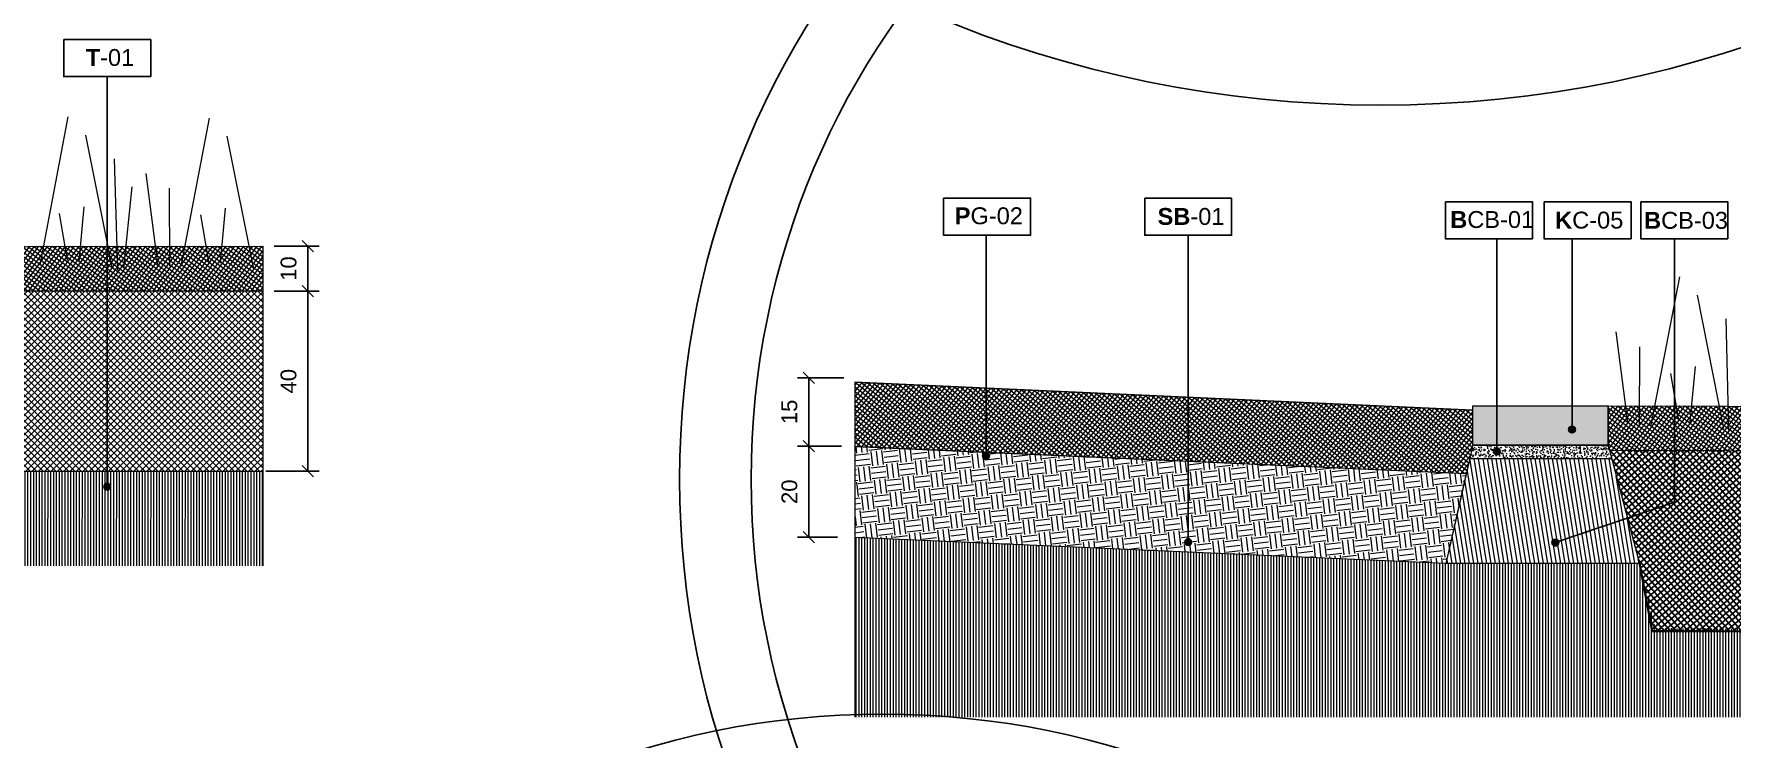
# Model space of a CAD drawing. Header units: metres. Extents: x -325 to 301, y -147 to 149.
# Drawn here: x 35.894 to 39.66, y 84.326 to 85.889 of the extents above; entities that cross this region are included whole.
import ezdxf

# ---------------------------------------------------------------- set-up
doc = ezdxf.new("R2010")
doc.units = ezdxf.units.M
doc.linetypes.add('ACAD_ISO03W100', pattern=[30, 12, -18])
doc.layers.get('Defpoints').update_dxf_attribs({"lineweight": 13})
for name, color, linetype, plot in [('-AUX-QAD', 5, 'Continuous', False), ('-AUX_MON', 3, 'Continuous', False), ('-AUX_RIM', 2, 'Continuous', False)]:
    doc.layers.add(name, color=color, linetype=linetype, plot=plot)
doc.layers.add('0-TX-1_25', color=7, linetype='Continuous', true_color=0x3f4f7f)
doc.layers.add('3-TR-paviment fort', color=7, linetype='Continuous', true_color=0xd1d1d1)
for name, color, linetype in [('02-L-Geotextile', 32, 'Continuous'), ('A-KEYPLAN_HATCH', 7, 'Continuous'), ('A_TEXT_2', 7, 'Continuous'), ('EIT_3 TR terra vegetal', 45, 'Continuous')]:
    doc.layers.add(name, color=color, linetype=linetype)
for name, color, linetype, lineweight, true_color in [('03-TR-Paviment_02_Sealed Gravel', 7, 'Continuous', 5, 0xd4be8c), ('03-TR-Paviment_04_Dry Meadow', 7, 'Continuous', 5, 0xd8dd88), ('3-TR tot_u', 7, 'Continuous', 5, 0x787878)]:
    doc.layers.add(name, color=color, linetype=linetype, lineweight=lineweight, true_color=true_color)
for name, color, linetype, lineweight in [('1-CM', 7, 'Continuous', 0), ('2-L-secció', 1, 'Continuous', 0), ('3-TR Formigó', 252, 'Continuous', 0), ('3-TR Seleccionat', 44, 'Continuous', 0), ('3-TR Tot-u', 37, 'Continuous', 0), ('3-TR-recebo', 252, 'Continuous', 0)]:
    doc.layers.add(name, color=color, linetype=linetype, lineweight=lineweight)
doc.styles.get("Standard").update_dxf_attribs({"font": 'arial.ttf'})
doc.dimstyles.new('ISO-25', dxfattribs={"dimtxt": 0.1, "dimasz": 0.1, "dimexe": 0.1, "dimexo": 0.1, "dimgap": 0.1, "dimtad": 1, "dimdec": 0, "dimlfac": 100, "dimzin": 9, "dimtxsty": 'Standard', "dimblk": 'OBLIQUE', "dimcen": 0.1, "dimadec": 0, "dimazin": 0, "dimtfac": 1, "dimtdec": 0, "dimtmove": 0, "dimatfit": 3, "dimldrblk": 'OBLIQUE', "dimfxl": 1, "dimarcsym": 0})

# ---------------------------------------------------------------- blocks, each defined once
blk = doc.blocks.new('hatch keyplan 2')
at = {"layer": 'A-KEYPLAN_HATCH'}
blk.add_lwpolyline([(0, 0.00548), (0.01287, 0.00548), (0.01287, 0), (0, 0)], close=True, dxfattribs=at)
blk = doc.blocks.new('hatch keyplan')
at = {"layer": 'A-KEYPLAN_HATCH'}
blk.add_blockref('hatch keyplan 2', (1.43058, 0.85215), dxfattribs=at)
blk = doc.blocks.new('T-01')
at = {"layer": 'A-KEYPLAN_HATCH'}
blk.add_blockref('hatch keyplan', (-1.43058, -0.85215), dxfattribs=at)
at = {"layer": 'A_TEXT_2', "insert": (-0.0008, 0.00408), "char_height": 0.0025, "attachment_point": 1}
blk.add_mtext_dynamic_manual_height_columns('\\pi0.00405;{\\fArial|b1|i0|c0|p34;T}-01', width=0.0145619, gutter_width=0.015, heights=[0], dxfattribs=at)
blk = doc.blocks.new('_Oblique')
at = {"color": 0, "lineweight": -2}
blk.add_line((-0.5, -0.5), (0.5, 0.5), dxfattribs=at)
blk = doc.blocks.new('*D986')
at = {"layer": '0-TX-1_25', "color": 0, "lineweight": -2, "transparency": 16777216}
for p, q in [((36.4274, 85.4182), (36.5271, 85.4182)), ((36.5021, 85.4182), (36.5021, 85.3182)), ((36.4274, 85.3182), (36.5271, 85.3182))]:
    blk.add_line(p, q, dxfattribs=at)
at = {"layer": 'Defpoints', "color": 0, "transparency": 16777216}
for p in [(36.4024, 85.4182), (36.4024, 85.3182), (36.5021, 85.3182)]:
    blk.add_point(p, dxfattribs=at)
at = {"layer": '0-TX-1_25', "color": 0, "lineweight": -2, "transparency": 16777216, "xscale": 0.025, "yscale": 0.025, "zscale": 0.025}
for p, rotation in [((36.5021, 85.4182), 90), ((36.5021, 85.3182), 270)]:
    blk.add_blockref('_Oblique', p, dxfattribs=dict(at, rotation=rotation))
at = {"layer": '0-TX-1_25', "color": 0, "transparency": 16777216, "insert": (36.4592, 85.3682), "char_height": 0.035, "attachment_point": 5, "rotation": 90}
blk.add_mtext('10', dxfattribs=at)
blk = doc.blocks.new('*D987')
at = {"layer": '0-TX-1_25', "color": 0, "lineweight": -2, "transparency": 16777216}
for p, q in [((36.4274, 85.3182), (36.527, 85.3182)), ((36.502, 85.3182), (36.502, 84.9182)), ((36.4084, 84.9182), (36.527, 84.9182))]:
    blk.add_line(p, q, dxfattribs=at)
at = {"layer": 'Defpoints', "color": 0, "transparency": 16777216}
for p in [(36.4024, 85.3182), (36.3834, 84.9182), (36.502, 84.9182)]:
    blk.add_point(p, dxfattribs=at)
at = {"layer": '0-TX-1_25', "color": 0, "lineweight": -2, "transparency": 16777216, "xscale": 0.025, "yscale": 0.025, "zscale": 0.025}
for p, rotation in [((36.502, 85.3182), 90), ((36.502, 84.9182), 270)]:
    blk.add_blockref('_Oblique', p, dxfattribs=dict(at, rotation=rotation))
at = {"layer": '0-TX-1_25', "color": 0, "transparency": 16777216, "insert": (36.4591, 85.1182), "char_height": 0.035, "attachment_point": 5, "rotation": 90}
blk.add_mtext('40', dxfattribs=at)
blk = doc.blocks.new('POINT')
at = {"layer": '0-TX-1_25'}
h = blk.add_hatch(dxfattribs=at)
h.set_pattern_fill('ANGLE', color=256)
h.set_pattern_definition([(0, (-83.747, -12.726), (0, 6.985), [5.08, -1.905]), (90, (-83.747, -12.726), (-6.985, 4e-16), [5.08, -1.905])])
edge = h.paths.add_edge_path()
edge.add_arc((0, 0), 0.0075, 0, 360)
h = blk.add_hatch(color=256, dxfattribs=at)
h.dxf.hatch_style = 1
edge = h.paths.add_edge_path()
edge.add_arc((0, 0), 0.0075, 0, 360)
blk.add_circle((0, 0), 0.0075, dxfattribs=at)
blk = doc.blocks.new('PG02')
at = {"layer": 'A-KEYPLAN_HATCH'}
blk.add_blockref('hatch keyplan', (-1.42958, -0.85215), dxfattribs=at)
at = {"layer": 'A_TEXT_2', "insert": (0.0002, 0.00412), "char_height": 0.0025, "attachment_point": 1}
blk.add_mtext_dynamic_manual_height_columns('\\pi0.00245,t0.01245;{\\fArial|b1|i0|c0|p34;P}G-02', width=0.0145619, gutter_width=0.015, heights=[0], dxfattribs=at)
blk = doc.blocks.new('SB-01')
at = {"layer": 'A-KEYPLAN_HATCH'}
blk.add_blockref('hatch keyplan', (-1.43058, -0.85215), dxfattribs=at)
at = {"layer": 'A_TEXT_2', "insert": (-0.0008, 0.00403), "char_height": 0.0025, "attachment_point": 1}
blk.add_mtext_dynamic_manual_height_columns('\\pi0.00271;{\\fArial|b1|i0|c0|p34;SB}-01', width=0.0145619, gutter_width=0.015, heights=[0], dxfattribs=at)
blk = doc.blocks.new('B-CB03')
at = {"layer": 'A-KEYPLAN_HATCH'}
blk.add_blockref('hatch keyplan', (-1.43058, -0.85215), dxfattribs=at)
at = {"layer": 'A_TEXT_2', "insert": (-0.0008, 0.00398), "char_height": 0.0025, "attachment_point": 1}
blk.add_mtext_dynamic_manual_height_columns('\\pi0.00128;{\\fArial|b1|i0|c0|p34;B}CB-03', width=0.0145619, gutter_width=0.015, heights=[0], dxfattribs=at)
blk = doc.blocks.new('*D992')
at = {"layer": '0-TX-1_25', "color": 0, "lineweight": -2, "transparency": 16777216}
for p, q in [((37.6912, 85.1259), (37.5886, 85.1259)), ((37.6136, 85.1259), (37.6136, 84.974)), ((37.6848, 84.974), (37.5886, 84.974))]:
    blk.add_line(p, q, dxfattribs=at)
at = {"layer": 'Defpoints', "color": 0, "transparency": 16777216}
for p in [(37.7162, 85.1259), (37.6136, 84.974), (37.7098, 84.974)]:
    blk.add_point(p, dxfattribs=at)
at = {"layer": '0-TX-1_25', "color": 0, "lineweight": -2, "transparency": 16777216, "xscale": 0.025, "yscale": 0.025, "zscale": 0.025}
for p, rotation in [((37.6136, 85.1259), 90), ((37.6136, 84.974), 270)]:
    blk.add_blockref('_Oblique', p, dxfattribs=dict(at, rotation=rotation))
at = {"layer": '0-TX-1_25', "color": 0, "transparency": 16777216, "insert": (37.5707, 85.05), "char_height": 0.035, "attachment_point": 5, "rotation": 90}
blk.add_mtext('15', dxfattribs=at)
blk = doc.blocks.new('*D993')
at = {"layer": '0-TX-1_25', "color": 0, "lineweight": -2, "transparency": 16777216}
for p, q in [((37.6864, 84.9737), (37.5886, 84.9737)), ((37.6136, 84.9737), (37.6136, 84.7718)), ((37.6775, 84.7718), (37.5886, 84.7718))]:
    blk.add_line(p, q, dxfattribs=at)
at = {"layer": 'Defpoints', "color": 0, "transparency": 16777216}
for p in [(37.7114, 84.9737), (37.6136, 84.7718), (37.7025, 84.7718)]:
    blk.add_point(p, dxfattribs=at)
at = {"layer": '0-TX-1_25', "color": 0, "lineweight": -2, "transparency": 16777216, "xscale": 0.025, "yscale": 0.025, "zscale": 0.025}
for p, rotation in [((37.6136, 84.9737), 90), ((37.6136, 84.7718), 270)]:
    blk.add_blockref('_Oblique', p, dxfattribs=dict(at, rotation=rotation))
at = {"layer": '0-TX-1_25', "color": 0, "transparency": 16777216, "insert": (37.5708, 84.8728), "char_height": 0.035, "attachment_point": 5, "rotation": 90}
blk.add_mtext('20', dxfattribs=at)
blk = doc.blocks.new('B-CB01')
at = {"layer": 'A-KEYPLAN_HATCH'}
blk.add_blockref('hatch keyplan', (-1.43058, -0.85215), dxfattribs=at)
at = {"layer": 'A_TEXT_2', "insert": (-0.0008, 0.00411), "char_height": 0.0025, "attachment_point": 1}
blk.add_mtext_dynamic_manual_height_columns('\\pi0.00152;{\\fArial|b1|i0|c0|p34;B}CB-01', width=0.0145619, gutter_width=0.015, heights=[0], dxfattribs=at)
blk = doc.blocks.new('K04')
at = {"layer": 'A-KEYPLAN_HATCH'}
blk.add_blockref('hatch keyplan', (-1.42958, -0.85215), dxfattribs=at)
at = {"layer": 'A_TEXT_2', "insert": (0.0002, 0.00402), "char_height": 0.0025, "attachment_point": 1}
blk.add_mtext_dynamic_manual_height_columns('\\pi0.00244;{\\fArial|b1|i0|c0|p34;K}C-05', width=0.0145619, gutter_width=0.015, heights=[0], dxfattribs=at)
blk = doc.blocks.new('*D1653')
at = {"layer": '0-TX-1_25', "color": 0, "lineweight": -2, "transparency": 16777216}
for p, q in [((24.1636, 85.8758), (24.0669, 85.8758)), ((24.0919, 85.4619), (24.0919, 85.8758)), ((24.1919, 85.4619), (24.0669, 85.4619))]:
    blk.add_line(p, q, dxfattribs=at)
at = {"layer": 'Defpoints', "color": 0, "transparency": 16777216}
for p in [(24.0919, 85.8758), (24.1886, 85.8758), (50.2464, 85.4619)]:
    blk.add_point(p, dxfattribs=at)
at = {"layer": '0-TX-1_25', "color": 0, "lineweight": -2, "transparency": 16777216, "xscale": 0.025, "yscale": 0.025, "zscale": 0.025}
for p, rotation in [((24.0919, 85.8758), 90), ((24.0919, 85.4619), 270)]:
    blk.add_blockref('_Oblique', p, dxfattribs=dict(at, rotation=rotation))
at = {"layer": '0-TX-1_25', "color": 0, "transparency": 16777216, "insert": (24.0493, 85.6688), "char_height": 0.035, "attachment_point": 5, "rotation": 90}
blk.add_mtext('41', dxfattribs=at)

msp = doc.modelspace()

# ---------------------------------------------------------------- hatches: boundary and pattern name
at = {"layer": '03-TR-Paviment_02_Sealed Gravel'}
h = msp.add_hatch(dxfattribs=at)
h.set_pattern_fill('_USER', color=256, scale=0.008, angle=231.6752, style=0, double=1, pattern_type=0)
h.set_pattern_definition([(231.67524389634, (619508.373989, 4571716.29754), (0.00627606804752, -0.004960944452712), []), (321.67524389634, (619508.373989, 4571716.29754), (0.004960944452712, 0.00627606804752), [])])
h.paths.add_polyline_path([(39.0729, 84.9131), (39.0874, 84.9766), (39.0875, 85.054), (37.7176, 85.1159), (37.7162, 84.9735)])
at = {"layer": '3-TR Formigó'}
h = msp.add_hatch(dxfattribs=at)
h.set_pattern_fill('ANSI31', color=256, scale=0.003, angle=234.1752, style=0)
h.set_pattern_definition([(279.175244, (0.367435, -6.7815615), (0.00940313, 0.0015188056), [])])
h.paths.add_polyline_path([(39.0273, 84.7137), (39.4574, 84.7137), (39.3954, 84.9464), (39.0805, 84.9465)])
at = {"layer": '3-TR Seleccionat'}
h = msp.add_hatch(dxfattribs=at)
h.set_pattern_fill('ANSI31', color=256, scale=0.002, angle=225, style=0)
h.set_pattern_definition([(270, (441111.147969, -650751.6482477), (-0.00635, -2e-18), [])])
h.paths.add_polyline_path([(36.4024, 84.9182), (35.0576, 84.9182), (34.993, 85.0682), (33.4024, 85.0682), (33.4024, 84.7082), (36.4024, 84.7082)])
h = msp.add_hatch(dxfattribs=at)
h.set_pattern_fill('ANSI31', color=256, scale=0.002, angle=225, style=0)
h.set_pattern_definition([(270, (-1.225787, -8.2315615), (0.00635, -9e-19), [])])
h.paths.add_polyline_path([(37.7162, 84.7712), (37.7162, 84.3722), (40.7162, 84.3722), (40.7162, 84.56), (39.4922, 84.57), (39.4774, 84.6387), (39.4574, 84.7137), (39.0273, 84.7137)])
at = {"layer": '3-TR Tot-u'}
h = msp.add_hatch(dxfattribs=at)
h.set_pattern_fill('EARTH', color=256, scale=0.005, angle=-83.3248, style=0)
h.set_pattern_definition([(276.675244, (-3.601523, -5.00521), (0.035225437, -0.027844095), [0.03175, -0.03175]), (276.675244, (-3.589697, -5.003825), (0.035225437, -0.027844095), [0.03175, -0.03175]), (276.675244, (-3.57787, -5.00244), (0.035225437, -0.027844095), [0.03175, -0.03175]), (6.675244, (-3.573468, -5.005922), (0.027844095, 0.035225437), [0.03175, -0.03175]), (6.675244, (-3.572084, -5.017747), (0.027844095, 0.035225437), [0.03175, -0.03175]), (6.675244, (-3.5707, -5.029573), (0.027844095, 0.035225437), [0.03175, -0.03175])])
h.paths.add_polyline_path([(37.7162, 84.9735), (37.7162, 84.7712), (39.0272, 84.7133), (39.0729, 84.9131)])
at = {"layer": '3-TR tot_u'}
h = msp.add_hatch(dxfattribs=at)
h.set_pattern_fill('AR-CONC', color=256, scale=9e-05, angle=90.2664)
h.set_pattern_definition([(140.266414, (-44.343909, 62.151149), (0.0013582613, 0.0164031132), [0.0017145, -0.0188595]), (85.266414, (-44.343909, 62.151149), (-0.0171801815, -0.0032518273), [0.0013716, -0.0150876526]), (190.71786, (-44.343795, 62.152515), (-0.0158219194, 0.0131512858), [0.0014571008, -0.016028122]), (136.450614, (-44.34848, 62.151127), (0.003670327, 0.024414444), [0.00257175, -0.02828925]), (186.901972, (-44.348175, 62.153162), (-0.0223674596, 0.021262598), [0.002185652, -0.024042205]), (81.450565, (-44.34848, 62.151127), (-0.0223674596, 0.021262598), [0.002057397, -0.022631376]), (111.266414, (-44.347348, 62.153419), (0.0091403206, 0.0136879438), [0.0017145, -0.0188595]), (56.266414, (-44.347348, 62.153419), (-0.0166026007, 0.0054850432), [0.0013716, -0.0150876]), (161.71786, (-44.346586, 62.154559), (-0.0074622802, 0.019172987), [0.0014571008, -0.0160280944]), (127.766414, (-44.3439086, 62.1511485), (-0.00761116375, 0.0002425866), [0, -0.01490472, 0, -0.0153162, 0, -0.01514475]), (97.766414, (-44.3439086, 62.1511485), (-0.009044117, 0.0059717809), [0, -0.00873252, 0, -0.01456182, 0, -0.00577215]), (57.766414, (-44.343885, 62.146051), (0.0004588393, 0.012205419), [0, -0.005715, 0, -0.0178308, 0, -0.0236601]), (47.766414, (-44.343874, 62.143765), (-0.0023503487, 0.0133208417), [0, -0.0074295, 0, -0.01184148, 0, -0.0168021])])
h.paths.add_polyline_path([(39.3954, 84.9464), (39.3874, 84.9764), (39.0874, 84.9764), (39.0809, 84.9465)])
at = {"layer": '3-TR-paviment fort'}
msp.add_hatch(color=256, dxfattribs=at).paths.add_polyline_path([(39.3874, 85.0637), (39.3874, 84.9764), (39.0874, 84.9765), (39.0874, 85.0637)])
at = {"layer": '3-TR-recebo'}
h = msp.add_hatch(dxfattribs=at)
h.set_pattern_fill('_USER', color=256, scale=0.008, angle=234, style=0, double=1, pattern_type=0)
h.set_pattern_definition([(234, (33.2909624, 86.053103), (0.006472136, -0.004702282), []), (324, (33.2909624, 86.053103), (0.004702282, 0.006472136), [])])
h.paths.add_polyline_path([(36.4024, 85.3182), (36.4024, 85.3659), (36.4024, 85.4182), (36.0668, 85.4182), (35.3979, 85.4182), (34.8432, 85.4159), (34.8854, 85.318), (35.3805, 85.3182)])
h = msp.add_hatch(dxfattribs=at)
h.set_pattern_fill('_USER', color=256, scale=0.008, angle=233.8369, style=0, double=1, pattern_type=0)
h.set_pattern_definition([(233.8369, (37.746793, 85.703276), (0.006458725, -0.004720686), []), (323.8369, (37.746793, 85.703276), (0.004720686, 0.006458725), [])])
h.paths.add_polyline_path([(40.7196, 84.9599), (40.7196, 85.0599), (40.5208, 85.0605), (39.8519, 85.0624), (39.3874, 85.0637), (39.3874, 84.9764), (39.3907, 84.9634), (39.8342, 84.9624)])
at = {"layer": 'EIT_3 TR terra vegetal'}
h = msp.add_hatch(dxfattribs=at)
h.set_pattern_fill('_USER', color=256, scale=0.01, angle=45, style=0, double=1, pattern_type=0)
h.set_pattern_definition([(44.99999999496, (419504.394152, 4594389.526748), (-0.007071067811244, 0.007071067812487), []), (134.99999999496, (419504.394152, 4594389.526748), (-0.007071067812487, -0.007071067811244), [])])
h.paths.add_polyline_path([(34.9334, 85.2182), (35.0234, 84.9932), (35.0576, 84.9182), (36.4024, 84.9182), (36.4024, 85.3182), (34.8854, 85.318)])
h = msp.add_hatch(dxfattribs=at)
h.set_pattern_fill('_USER', color=256, scale=0.01, angle=40.7055, style=0, double=1, pattern_type=0)
h.set_pattern_definition([(40.70548900873, (762365.219603, 4550075.548158), (-0.006521710310738, 0.007580718608602), []), (130.70548900873, (762365.219603, 4550075.548158), (-0.007580718608602, -0.006521710310738), [])])
h.paths.add_polyline_path([(40.7196, 84.56), (40.7196, 84.9604), (39.3907, 84.9642), (39.4567, 84.7163), (39.4854, 84.5634)])

# ---------------------------------------------------------------- linework, layer by layer
at = {"layer": '-AUX-QAD'}
msp.add_circle((38.8823, 88.297), 2.5661, dxfattribs=at)
at = {"layer": '-AUX_MON'}
msp.add_circle((37.7769, 82.5431), 1.8362, dxfattribs=at)
at = {"layer": '-AUX_RIM'}
for radius in [1.9345, 1.7757]:
    msp.add_circle((39.2613, 84.9004), radius, dxfattribs=at)
at = {"layer": '0-TX-1_25'}
for points in [[(36.0567, 84.884), (36.0567, 85.7943)], [(38.007, 84.9522), (38.007, 85.4422)], [(38.4557, 84.761), (38.4557, 85.4422)], [(39.1404, 84.9625), (39.1404, 85.4342)], [(39.2704, 84.76), (39.5347, 84.8493), (39.5347, 85.4342)], [(39.3075, 85.011), (39.3075, 85.4342)]]:
    msp.add_lwpolyline(points, dxfattribs=at)
at = {"layer": '02-L-Geotextile', "linetype": 'ACAD_ISO03W100', "ltscale": 0.002, "const_width": 0.005}
msp.add_lwpolyline([(39.4574, 84.7137), (39.4854, 84.5634), (40.7196, 84.56)], dxfattribs=at)
at = {"layer": '03-TR-Paviment_04_Dry Meadow'}
for points in [[(35.9694, 85.7049), (35.9068, 85.3755)], [(36.2829, 85.702), (36.2203, 85.3725)], [(36.0088, 85.6641), (36.0679, 85.3687)], [(36.322, 85.6619), (36.3811, 85.3666)], [(36.0724, 85.6121), (36.0792, 85.3646)], [(36.142, 85.5792), (36.1685, 85.3787)], [(36.1111, 85.5495), (36.0927, 85.3688)], [(36.1944, 85.5463), (36.1947, 85.3734)], [(36.0048, 85.5055), (35.9936, 85.3832)], [(36.3183, 85.5026), (36.3071, 85.3803)], [(35.9503, 85.4905), (35.9678, 85.387)], [(36.2638, 85.4875), (36.2813, 85.384)], [(39.5459, 85.35), (39.4824, 85.0207)], [(39.5852, 85.309), (39.6434, 85.0135)], [(39.6487, 85.2568), (39.6548, 85.0094)], [(39.4047, 85.2276), (39.4306, 85.027)], [(39.457, 85.1946), (39.4568, 85.0216)], [(39.5263, 85.1356), (39.5435, 85.032)], [(39.5808, 85.1505), (39.5692, 85.0282)]]:
    msp.add_lwpolyline(points, dxfattribs=at)
at = {"layer": '1-CM'}
for points in [[(36.4024, 85.3182), (34.8854, 85.318), (34.8432, 85.4159), (36.4024, 85.4182)], [(40.7196, 84.9603), (39.3907, 84.9642), (39.3874, 84.9764), (39.3874, 85.0637), (40.7196, 85.0599)], [(37.7162, 84.9737), (39.0729, 84.9131), (39.0273, 84.7137)], [(37.7162, 84.9735), (39.0729, 84.9131)], [(39.0874, 84.9765), (39.0273, 84.7137)], [(39.3874, 84.9764), (39.4574, 84.7137), (39.0273, 84.7137)], [(39.0874, 84.9765), (39.3874, 84.9764)], [(39.0805, 84.9465), (39.3954, 84.9464)], [(35.0576, 84.9182), (36.4024, 84.9182)], [(39.0612, 84.8621), (39.0273, 84.7137), (37.7162, 84.7712)], [(39.4567, 84.7163), (39.4854, 84.5634)], [(39.4854, 84.5634), (40.7196, 84.56)]]:
    msp.add_lwpolyline(points, dxfattribs=at)
msp.add_lwpolyline([(39.3874, 85.0637), (39.3874, 84.9764), (39.0874, 84.9765), (39.0874, 85.0637)], close=True, dxfattribs=at)
at = {"layer": '2-L-secció'}
for p, q in [((36.4024, 84.7082), (36.4024, 85.4182)), ((37.7162, 85.1159), (37.7162, 84.3722))]:
    msp.add_line(p, q, dxfattribs=at)
at = {"layer": 'A-KEYPLAN_HATCH'}
msp.add_lwpolyline([(37.7162, 85.1159), (39.0874, 85.0542)], dxfattribs=at)

# ---------------------------------------------------------------- block references
at = {"layer": '0-TX-1_25', "xscale": 15, "yscale": 15, "zscale": 15}
for name, p in [('T-01', (35.9601, 85.7943)), ('PG02', (37.8978, 85.4423)), ('SB-01', (38.3591, 85.4422)), ('B-CB01', (39.0264, 85.4342)), ('B-CB03', (39.4602, 85.4343))]:
    msp.add_blockref(name, p, dxfattribs=at)
at = {"layer": '0-TX-1_25'}
for p in [(39.3075, 85.011), (38.007, 84.9522), (39.1404, 84.9625), (36.0567, 84.884), (38.4557, 84.761), (39.2704, 84.76)]:
    msp.add_blockref('POINT', p, dxfattribs=at)
at = {"layer": 'A-KEYPLAN_HATCH', "xscale": 14.99999999999007, "yscale": 14.99999999999007, "zscale": 14.99999999999007}
msp.add_blockref('K04', (39.2304, 85.4342), dxfattribs=at)

# ---------------------------------------------------------------- dimensions: what is measured, and where the dimension line sits
at = {"layer": '0-TX-1_25'}
dim = msp.add_linear_dim(base=(24.0919, 85.8758), p1=(50.2464, 85.4619), p2=(24.1886, 85.8758), angle=90, dimstyle='ISO-25', override={"dimtxt": 0.035, "dimasz": 0.025, "dimexe": 0.025, "dimexo": 0.025, "dimgap": 0.025, "dimblk1": 'Oblique', "dimblk2": 'Oblique', "dimsah": 1, "dimfxl": 0.1, "dimfxlon": 1, "dimarcsym": 1}, dxfattribs=at)
dim.commit()
dim.dimension.update_dxf_attribs({"geometry": '*D1653', "text_midpoint": (24.0919, 85.6688), "dimtype": 160})
for base, p1, p2, picture, middle in [((36.5021, 85.3182), (36.4024, 85.4182), (36.4024, 85.3182), '*D986', (36.4592, 85.3682)), ((36.502, 84.9182), (36.4024, 85.3182), (36.3834, 84.9182), '*D987', (36.4591, 85.1182)), ((37.6136, 84.974), (37.7162, 85.1259), (37.7098, 84.974), '*D992', (37.5707, 85.05)), ((37.6136, 84.7718), (37.7114, 84.9737), (37.7025, 84.7718), '*D993', (37.5708, 84.8728))]:
    dim = msp.add_linear_dim(base=base, p1=p1, p2=p2, angle=90, dimstyle='ISO-25', override={"dimtxt": 0.035, "dimasz": 0.025, "dimexe": 0.025, "dimexo": 0.025, "dimgap": 0.025, "dimblk1": 'Oblique', "dimblk2": 'Oblique', "dimsah": 1, "dimfxl": 0.1, "dimfxlon": 1, "dimarcsym": 1}, dxfattribs=at)
    dim.commit()
    dim.dimension.update_dxf_attribs({"geometry": picture, "text_midpoint": middle})

doc.saveas('drawing.dxf')
